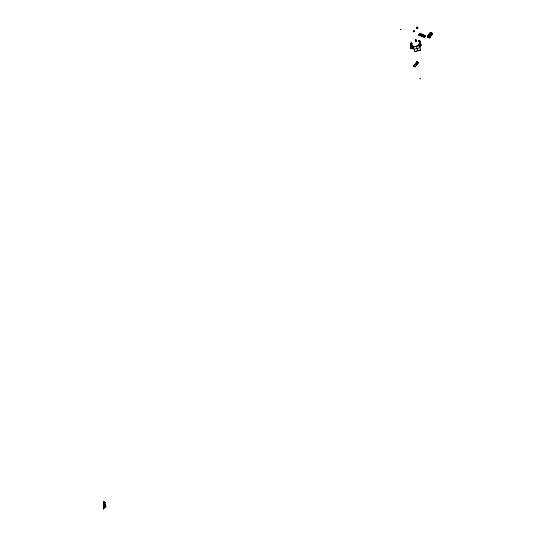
<?xml version="1.0" encoding="UTF-8"?>
<svg xmlns="http://www.w3.org/2000/svg" width="536" height="536" viewBox="0 0 536 536"><rect width="100%" height="100%" fill="white"/><g stroke="black" fill="none" stroke-linecap="round" stroke-linejoin="round"><path stroke-width="0.8" d="M428.525 34.987C426.777 36.461 428.09 37.192 427.487 36.944M427.983 37.051L428.492 37.232M429.39 37.54L429.524 37.848L427.306 37.078L428.512 35.289L430.783 36.247L428.505 35.014L430.716 35.852L430.763 36.274L428.505 35.021L427.306 37.078L429.457 37.929L430.274 36.408L429.805 37.312M428.88 36.723L429.39 36.877M429.108 37.547L428.82 37.138M429.195 35.631L429.53 35.55M429.678 34.492L429.37 34.217L429.691 34.344M428.988 37.346C429.751 39.028 431.648 33.708 429.839 36.937L427.695 36.086L428.505 35.014L429.423 36.984M430.361 35.832L430.676 35.972L429.564 37.627M429.758 33.935L430.24 33.942M430.375 34.8L429.839 34.411M429.899 34.518L431.091 35.054M430.14 35.791L430.462 36.039M430.589 34.82C433.209 35.302 427.306 34.592 430.468 32.448M430.998 34.786C424.03 32.013 436.632 37.145 429.249 34.532L429.242 34.056L429.617 34.291M431.018 32.977C430.582 31.651 427.226 35.57 431.4 34.934L431.467 35.302L429.349 34.25M431.199 35.142L431.085 35.048M432.096 33.346L432.632 33.52M429.812 33.962L430.448 32.475L432.659 33.312L431.373 35.034L432.277 34.163L431.815 33.962M432.351 33.641L432.606 33.353L431.782 34.391L430.823 34.137M400.774 29.493L400.962 29.433M400.58 29.42L400.58 29.607M429.966 35.637L429.309 35.557M432.465 33.554L431.467 35.095M104.286 503.217L104.728 502.5L104.6 503.371L104.976 503.029L103.749 502.614L104.929 503.11L104.956 502.413L104.172 503.043M420.378 34.405L420.954 34.605L420.599 34.465M419.36 40.676L418.918 41.292L419.239 40.877M104.533 503.384L103.415 502.942L103.327 502.292L103.287 502.748L104.647 503.291C104.929 502.259 104.728 502.661 103.495 502.232L104.319 502.138L104.071 502.714M418.871 41.245C418.991 40.093 418.978 42.324 419.005 40.977M411.206 44.374C410.543 43.657 410.228 44.789 411.273 43.295M418.79 40.897L419.145 41.111M419.923 41.533L420.204 41.198L419.923 42.029L418.824 41.553M410.844 44.321L410.677 43.972L410.569 48.032L410.924 48.22L411.159 44.267L410.449 44.086L410.991 44.702L411.822 43.764L411.454 42.974M410.804 47.798C411.065 44.709 410.73 43.235 411.058 44.126M410.831 48.327L411.085 44.428M411.809 43.208C412.11 44.026 410.717 43.342 411.373 42.9M411.085 47.945L411.286 44.823M410.924 48.22L411.34 44.81M418.918 40.682L418.918 40.904M412.425 48.253L412.834 48.341L412.392 47.597L413.423 48.294M104.828 502.487L104.594 502.802M104.52 506.42L104.721 505.716M412.7 48.421L412.285 48.515L412.352 48.113M103.341 508.718L103.91 508.684L103.341 508.718L104.051 502.868L103.569 508.577M103.394 508.718L104.064 502.902M103.582 509.2L104.151 502.373M103.85 508.691L104.346 502.962M419.788 45.506L419.99 45.721M429.416 37.795L427.447 36.656M430.12 36.696L429.818 36.341M430.703 36.187L427.272 36.696L429.457 37.929L430.696 35.885L429.839 36.937M105.981 506.889C104.634 506.929 105.378 505.991 104.956 506.674M104.48 506.721L105.096 506.393L105.311 506.875M420.03 78.866L420.311 78.444L420.043 78.826M105.559 506.721L105.237 506.346L105.378 506.902M417.852 62.92L416.727 62.618L417.276 61.828M103.616 502.158L103.595 502.815L104.661 503.244M104.453 503.003L104.473 502.326L104.547 502.895M104.172 506.279C104.051 507.538 105.626 505.662 104.239 505.448M105.257 506.507L104.922 506.567M105.304 506.694L105.123 506.399M418.415 62.658L418.067 63.121C415.916 62.544 417.712 61.499 416.921 62.27M104.594 506.011L103.79 505.649L104.44 504.818M105.545 506.567L105.17 505.019L104.091 504.59L103.642 505.066L104.996 505.555L105.224 506.862M414.281 65.58L413.866 66.424L414.194 65.506M414.991 64.635L416.358 63.268L417.477 63.717L416.485 65.198L417.537 63.811L415.943 63.201M415.568 66.089L415.145 66.826L415.554 66.41M420.311 45.902L419.762 45.54L419.661 45.975L420.351 46.156L419.882 46.773L419.306 46.545M419.835 45.768L419.876 45.332M420.304 46.21L420.298 45.848L419.882 46.773M412.204 46.994L411.641 46.92L412.224 48.461M412.164 46.974L412.666 48.535L412.68 46.471M418.871 44.394L420.418 44.83M104.721 505.904L104.306 506.078L104.942 504.899L105.049 505.508M104.801 506.232L104.728 505.863M413.537 47.436C412.251 43.684 412.13 48.327 413.692 47.557M413.028 47.255C412.968 48.273 412.613 46.92 413.156 47.563M415.568 40.682C415.99 40.294 415.903 41.547 416.01 40.649M415.976 40.997L415.769 40.636L415.862 41.004M419.976 45.674C419.32 44.87 419.333 46.927 420.572 46.31M420.144 34.13L419.661 34.036M419.668 34.217L419.728 34.09M418.67 41.453C419.641 40.086 418.087 41.473 418.683 40.87M415.869 40.877L415.413 40.971L416.01 40.857M412.921 47.202L412.928 48.481M419.46 40.716L420.057 41.788L419.252 41.721M419.393 41.808L419.688 41.326M419.755 41.493L420.961 45.292L419.594 41.754L419.909 41.366M413.296 46.505L412.452 47.63L412.948 47.577M104.627 504.805L104.306 505.214M104.346 502.755L104.654 505.348L104.607 505.013M413.846 31.309C417.055 31.939 410.422 31.43 414.636 31.222M414.174 31.463L414.616 31.088M414.482 30.867L413.872 31.229M412.807 47.644L412.874 47.423M415.433 40.984L415.815 40.883M418.013 62.692L416.673 62.25L417.122 61.787M417.129 27.323L417.001 28.086M104.574 503.277L104.909 503.003M419.259 44.039L420.465 44.515L420.217 46.089M414.998 64.561L416.11 62.873L417.47 63.416L416.305 64.829L416.485 65.198M400.546 29.587L400.888 29.406M104.654 506.125L104.299 506.406M410.79 44.287L410.817 43.872M412.177 48.401L411.661 46.833M416.78 27.49L416.841 28.261L417.604 28.562L417.497 27.959L416.74 27.658L417.129 27.437M411.822 43.764L411.206 43.034L411.815 43.262M103.408 502.252L103.689 501.917L103.703 502.661M410.978 44.361L411.521 44.374L410.951 44.3L410.797 43.356L411.795 43.57M419.018 41.138L419.132 41.935L420.057 41.788L418.877 41.245M419.467 34.545L419.46 33.848M420.304 34.27C419.326 34.197 420.546 34.713 419.366 34.525M427.614 37.078L427.762 36.327L428.016 36.602M428.746 35.584L428.545 35.302M420.619 34.538L420.901 34.304L420.847 34.666M418.382 62.565L418 63.094L417.819 62.719M419.608 33.822L421.082 34.398L419.239 34.076M410.958 44.676L411.782 43.637M412.673 47.496L412.894 46.846M412.298 48.548L412.888 48.106L412.553 47.905M412.546 48.253L412.928 48.22M420.412 46.243L420.083 44.903L420.479 44.548L420.365 46.458L420.15 44.87L418.79 44.327L418.897 45.888M430.589 34.572L430.77 34.887M103.971 504.644L103.776 505.066M428.606 35.269L429.403 35.45M428.398 37.332L427.976 36.937M428.74 35.946L429.256 36.147M429.236 35.43L428.807 35.55M429.664 34.203L429.664 34.572M430.683 33.4L431.192 33.601M432.224 34.21L431.688 34.813M412.291 48.093L412.479 48.481L412.331 48.139M104.058 506.312L104.453 506.018M414.315 31.483L414.395 31.008M417.129 27.416L417.283 27.584M416.841 28.261L417.088 27.939C416.995 26.224 417.028 28.408 416.827 27.349M415.085 66.846L413.919 66.464L414.147 65.559M411.199 43.423L411.722 43.718M418.757 41.051L419.112 41.299M419.346 40.917L419.655 44.495M420.948 45.245L419.46 41.339M419.956 42.036L420.338 41.507L418.12 40.696M104.554 506.627L105.177 505.837M105.237 506.346L104.078 506.487M419.34 34.27L420.653 34.405M419.387 34.538L419.829 33.815L420.378 34.907L420.043 34.518M419.521 34.337L420.016 33.949M419.822 33.895L420.197 34.833M419.802 34.143L419.541 34.25M419.728 34.217L420.117 34.418M420.164 34.498L420.204 34.049M420.445 34.143L420.258 34.378M420.351 34.646L420.371 34.09L420.505 34.518M420.693 34.498L420.606 34.867M428.545 35.054L427.735 36.348L428.217 35.825M430.167 35.698L429.356 36.77L429.122 36.24M432.11 33.152L431.292 34.224L431.775 34.8M429.035 37.44L429.39 36.971M430.971 34.894L431.333 34.337L430.448 32.475L429.671 33.587L431.326 34.21L431.065 33.701L429.316 34.13M431.782 34.391L432.646 33.306L432.726 33.701M430.656 36.006L429.202 37.299M429.457 37.48L427.279 36.723L429.416 37.574M413.283 31.296L413.571 30.921M413.859 31.329L413.584 31.832L413.47 31.369M416.753 27.738L416.968 27.048M416.593 28.435L417.377 27.41M417.517 28.046L417.745 27.638L416.975 27.416M417.758 27.725L417.691 28.113M417.604 28.562L417.745 27.638M411.333 42.96L410.797 43.356M411.025 43.416L411.42 43.604M410.348 44.709L411.688 42.947M410.77 44.522L411.105 44.053L412.311 46.572M418.676 34.9L419.842 33.379L425.604 35.671L424.478 37.406L418.676 34.9L424.478 37.406M418.717 35.115L419.842 33.379M415.882 40.548L415.568 41.024L416.325 41.326L416.64 40.85L415.467 40.79L415.608 39.858L416.372 40.167L416.432 40.863M415.279 40.636L415.507 40.233L415.279 40.636L416.653 40.904M419.742 34.679L419.561 33.755M420.217 34.029L420.867 34.304M415.454 40.703L415.688 40.3M415.474 40.877L416.258 39.852M420.298 34.646L420.66 34.21M416.459 40.689L416.231 41.091L416.372 40.167M410.569 48.032L411.139 47.932M421.075 34.358L420.539 34.994L419.601 34.344L420.224 34.21M411.635 46.934L412.479 45.862M416.197 40.93L416.633 40.756M411.95 46.833L412.62 45.955M411.789 47.188L412.546 46.197M412.204 47.068L412.921 45.982M413.504 47.342L413.269 47.744L412.512 47.443L412.405 46.84L413.41 46.82L413.531 47.604M412.318 47.289L412.727 46.954M412.633 48.106L412.392 47.597M412.512 47.443L412.74 47.034M412.579 48.186L413.249 48.448L412.412 47.717M413.269 47.744L413.41 46.82M412.653 48.119L413.068 47.356M411.983 48.957L413.377 47.134M412.74 48.26L412.968 47.851M413.243 47.583L413.678 47.409M413.243 47.644L413.665 47.329L413.504 48.039M413.33 47.972L413.685 47.503L412.753 47.121M413.249 48.448L413.263 48.052M425.075 36.12L425.015 36.528L425.242 35.966M424.438 37.192L425.604 35.671M419.655 45.366L419.185 45.982L419.554 44.763L420.057 45.527M419.949 44.924L419.065 46.042L419.467 46.197L420.15 45.299L419.748 45.145M429.691 33.835L430.14 33.245M429.751 37.111L430.341 36.622M432.291 34.11L431.788 34.552M416.177 63.275L414.998 64.742M416.733 62.29L417.008 61.808M413.799 65.894L415.045 66.906L415.44 66.069M417.926 62.692L418.301 62.323M103.595 502.815L103.736 501.91M103.669 503.09L104.453 502.065M104.051 502.601L104.219 505.106L104.788 504.959M104.419 502.178L104.621 505.187M104.547 504.745L104.071 505.361L104.614 506.185M104.413 505.334L104.728 504.972L105.143 505.281L103.93 504.805M104.245 505.622L104.654 506.895L105.076 505.796M104.728 506.533L105.21 505.039L104.922 505.548M105.17 505.019L104.453 506.178L104.044 505.944M104.654 506.895L105.337 506.185M411.012 44.682L410.469 44.341M412.412 45.922L412.955 46.083M419.105 41.507L419.902 40.669M419.018 41.734L419.38 41.667M419.132 41.935L419.48 41.553M420.043 41.105L419.661 44.535M418.79 44.388L419.259 43.972M419.534 44.16L419.5 42.867M419.467 44.535L419.762 41.721M420.15 44.93L420.438 44.481M414.194 31.483L413.826 31.175M416.358 63.268C414.991 62.183 419.541 64.206 416.325 63.067M417.959 62.652L417.926 63.134M417.993 63.067L418.04 62.665M103.388 502.848L103.749 502.614M431.205 32.857L431.554 33.125M104.473 505.951L104.292 506.118M416.184 62.92L416.164 63.302M420.559 34.672L420.626 35.034L419.286 34.405M416.037 40.408L415.614 40.548M412.452 48.314L412.579 48.026M104.433 505.716L103.817 505.482M104.245 505.046L104.701 505.227M103.93 506.353L103.857 505.428M419.715 34.177L420.063 34.13M413.29 46.98L419.279 45.459L420.713 50.009L414.723 51.53L413.303 47.061L419.279 45.459M414 49.212L419.99 47.691M432.592 33.319L429.215 34.183L432.639 33.339L431.333 34.994M430.656 35.892L427.279 36.723L430.696 35.885M413.645 31.905L413.544 31.43M432.197 34.217L431.862 34.016M419.5 45.326L420.043 45.439M429.323 34.27L429.691 34.451M413.162 47.315L411.601 43.959M411.206 43.034L411.588 43.135M410.737 43.443L411.233 43.604M410.355 43.463L411.574 43.791M410.723 43.671L411.333 44.401M412.204 46.237L412.539 46.324M412.03 46.324L412.539 46.465M411.983 46.518L412.325 46.605L411.434 44.187M412.62 47.972L412.941 47.202L413.202 47.429M414.114 31.604L413.832 31.256M417.088 27.939L417.852 28.241M419.876 33.594L424.921 35.597M419.634 33.647L425.403 35.939M419.373 33.855L420.961 34.498M419.212 33.989L420.974 34.579M425.108 36.341L419.219 34.036L419.293 34.706M419.239 34.17L425.055 36.468M419.125 34.525L419.668 34.626L419.373 33.775M418.884 34.632L424.653 36.93M419.809 41.473L419.266 41.339L419.715 41.151M418.65 40.77L419.212 40.984M419.259 41.661L419.608 41.801M415.36 40.187L416.124 40.488M415.266 40.555L416.392 41.078M420.485 44.582L419.118 43.979L419.232 45.54M419.092 44.146L420.177 44.575M421.169 44.97L420.613 45.151L420.961 45.292M419.628 45.205L420.15 45.299M419.239 45.225L420.512 45.728M419.085 45.379L419.621 45.58M418.315 45.413L419.065 45.714M419.159 45.821L419.561 45.975M419.172 45.902L419.588 46.143L419.48 45.533M419.252 46.237L419.829 46.465L419.313 46.31L419.681 45.312M412.405 46.84L413.169 47.141M412.305 47.208L413.43 47.731M416.841 61.928L418.542 62.605M414.884 64.374L416.653 65.077M413.913 65.647L415.681 66.35M413.866 66.297L414.971 66.692M415.233 66.839L415.092 66.41M103.274 502.078L105.445 502.942M103.843 502.493L104.688 502.835M103.957 504.59L105.257 505.14M103.756 505.327L104.976 505.817M104.165 505.877L104.574 506.125M103.863 506.064L105.585 506.734M105.719 506.788L106.061 506.922M432.606 33.601L431.212 34.78M420.378 44.488L420.11 44.83M419.668 33.835L420.13 33.996M430.602 32.857L430.448 32.475L430.703 32.951M428.298 36.482L427.728 36.314M419.407 41.245L421.008 45.366M411.058 42.974L412.398 46.599M416.284 46.217L417.705 50.686M420.706 34.331L420.793 34.739L420.727 34.23M420.572 34.17L420.693 34.9L419.185 34.297M420.459 34.13L420.626 35.034L420.311 34.626M417.933 27.792L416.834 27.624M416.928 26.8L417.216 28.462M420.713 50.009L414.723 51.53M419.581 44.716L419.775 45.949M415.635 39.818L415.923 41.48M413.779 30.967L413.953 31.517M417.276 62.504L417.343 62.906M417.377 63.302L417.497 63.871M416.68 62.122L416.8 62.692M416.834 63.087L416.901 63.489M416.291 62.866L416.318 63.328M413.363 47.925L413.49 48.428M414.395 66.276L414.462 66.678M105.324 505.133L105.545 506.44M104.292 502.004L104.741 505.126M103.884 501.85L104.815 507.002M103.89 502.868L104.279 505.093M104.051 505.75L104.192 506.58M419.581 40.696L419.681 44.635M431.4 35.389L431.359 35.028L431.4 35.389"/></g></svg>
